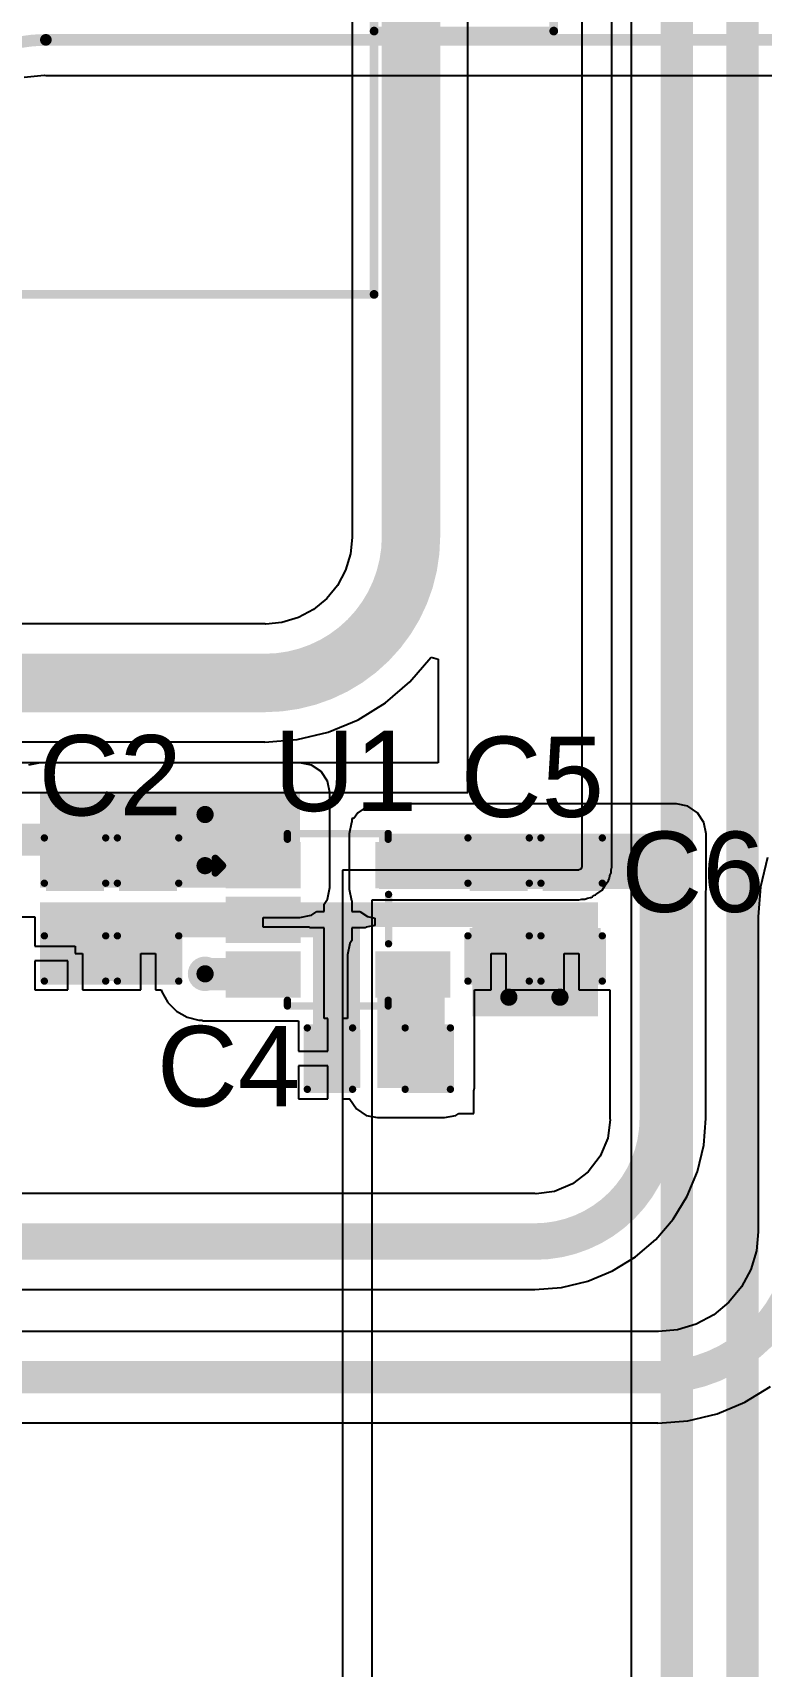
# Model space of a CAD drawing. Header units: millimetres. Extents: x -14 to 145, y 0 to 69.
# Drawn here: x 7.5 to 20.17, y 14.16 to 42.55 of the extents above; entities that cross this region are included whole.
import ezdxf

# ---------------------------------------------------------------- set-up
doc = ezdxf.new("R2010")
doc.units = ezdxf.units.MM
for name, color, linetype in [('BottomLayer', 5, 'Continuous'), ('TopLayer', 1, 'Continuous'), ('TopOverlay', 2, 'Continuous'), ('TopPaste', 8, 'Continuous'), ('TopSolder', 216, 'Continuous'), ('ViaHoleLayer', 16, 'Continuous')]:
    doc.layers.add(name, color=color, linetype=linetype)
doc.styles.add('Arial', font='', dxfattribs={"height": 0.2})
doc.styles.get('Arial').set_extended_font_data('Arial')

# ---------------------------------------------------------------- blocks, each defined once
blk = doc.blocks.new('CR2032_BS_6_1_3')
at = {"layer": 'TopLayer'}
for points in [[(-15.99999848, 2.09999961), (-12.9999994, 2.09999961), (-12.9999994, -2.09999961), (-15.99999848, -2.09999961)], [(13.00000194, 2.09999961), (16.00000102, 2.09999961), (16.00000102, -2.09999961), (13.00000194, -2.09999961)]]:
    blk.add_hatch(color=1, dxfattribs=at).paths.add_polyline_path(points)
at = {"layer": 'TopPaste'}
for points in [[(-15.99999848, 2.09999961), (-12.9999994, 2.09999961), (-12.9999994, -2.09999961), (-15.99999848, -2.09999961)], [(13.00000194, 2.09999961), (16.00000102, 2.09999961), (16.00000102, -2.09999961), (13.00000194, -2.09999961)]]:
    blk.add_hatch(color=8, dxfattribs=at).paths.add_polyline_path(points)
at = {"layer": 'TopSolder'}
for points in [[(-16.10159848, 2.20159961), (-12.8983994, 2.20159961), (-12.8983994, -2.20159961), (-16.10159848, -2.20159961)], [(12.89840194, 2.20159961), (16.10160102, 2.20159961), (16.10160102, -2.20159961), (12.89840194, -2.20159961)]]:
    blk.add_hatch(color=216, dxfattribs=at).paths.add_polyline_path(points)
at = {"layer": 'TopOverlay'}
for points, const_width in [([(-11.28554004, 2.02948032), (-11.28554004, 8.122483119999998)], 0.1524), ([(-11.28554004, 8.122483119999998), (10.96684116, 8.122483119999998)], 0.1524), ([(9.48086496, 8.122483119999998), (9.505121959999999, 8.122483119999998)], 0.15199868), ([(10.96684116, 2.02948032), (10.96684116, 8.122483119999998)], 0.1524), ([(-14.40946064, 2.12640672), (-14.40943524, 3.54626672)], 0.15199868), ([(-14.40943524, 3.54626672), (-11.28561624, 3.54626672)], 0.15199868), ([(10.96684116, 3.54626672), (14.09063476, 3.54626672)], 0.15199868), ([(14.09063476, 2.12640672), (14.09063476, 3.54626672)], 0.15199868), ([(-11.28554004, -2.01066908), (-11.28554004, 2.02948032)], 0.15199868), ([(10.96684116, -2.01066908), (10.96684116, 2.02948032)], 0.15199868), ([(12.30020146, -0.4953), (12.30020146, 0.3937)], 0.127), ([(-12.60179852, 0.0254), (-11.71279852, 0.0254)], 0.127), ([(11.85570146, -0.0508), (12.74470146, -0.0508)], 0.127), ([(-14.40946064, -2.03385928), (-14.40943524, -3.45371928)], 0.15199868), ([(-11.28554004, -8.02993568), (-11.28554004, -1.93693288)], 0.1524), ([(10.96684116, -8.02993568), (10.96684116, -1.93693288)], 0.1524), ([(14.09063476, -3.45371928), (14.09063476, -2.03385928)], 0.15199868), ([(-14.40943524, -3.45371928), (-11.28561624, -3.45371928)], 0.15199868), ([(10.96684116, -3.45371928), (14.09063476, -3.45371928)], 0.15199868), ([(-11.28554004, -8.02993568), (10.96684116, -8.02993568)], 0.1524)]:
    blk.add_lwpolyline(points, dxfattribs=dict(at, const_width=const_width))
for points, const_width in [([(-11.32364004, 8.122483119999998, 1), (-11.24744004, 8.122483119999998, 1)], 0.0762), ([(-11.32364004, 8.122483119999998, 1), (-11.24744004, 8.122483119999998, 1)], 0.0762), ([(9.442866559999999, 8.122483119999998, 1), (9.51886336, 8.122483119999998, 1)], 0.07599934), ([(9.46712356, 8.122483119999998, 1), (9.54312036, 8.122483119999998, 1)], 0.07599934), ([(10.92874116, 8.122483119999998, 1), (11.00494116, 8.122483119999998, 1)], 0.0762), ([(10.92874116, 8.122483119999998, 1), (11.00494116, 8.122483119999998, 1)], 0.0762), ([(-14.44743364, 3.54626672, 1), (-14.37143684, 3.54626672, 1)], 0.07599934), ([(-14.44743364, 3.54626672, 1), (-14.37143684, 3.54626672, 1)], 0.07599934), ([(-11.32361464, 3.54626672, 1), (-11.24761784, 3.54626672, 1)], 0.07599934), ([(10.92884276, 3.54626672, 1), (11.00483956, 3.54626672, 1)], 0.07599934), ([(14.05263636, 3.54626672, 1), (14.12863316, 3.54626672, 1)], 0.07599934), ([(14.05263636, 3.54626672, 1), (14.12863316, 3.54626672, 1)], 0.07599934), ([(-14.44745904, 2.12640672, 1), (-14.37146224, 2.12640672, 1)], 0.07599934), ([(-11.32364004, 2.02948032, 1), (-11.24744004, 2.02948032, 1)], 0.0762), ([(-11.32353844, 2.02948032, 1), (-11.24754164, 2.02948032, 1)], 0.07599934), ([(10.92874116, 2.02948032, 1), (11.00494116, 2.02948032, 1)], 0.0762), ([(10.92884276, 2.02948032, 1), (11.00483956, 2.02948032, 1)], 0.07599934), ([(14.05263636, 2.12640672, 1), (14.12863316, 2.12640672, 1)], 0.07599934), ([(12.26845146, 0.3937, 1), (12.33195146, 0.3937, 1)], 0.0635), ([(-12.63354852, 0.0254, 1), (-12.57004852, 0.0254, 1)], 0.0635), ([(-11.74454852, 0.0254, 1), (-11.68104852, 0.0254, 1)], 0.0635), ([(11.82395146, -0.0508, 1), (11.88745146, -0.0508, 1)], 0.0635), ([(12.71295146, -0.0508, 1), (12.77645146, -0.0508, 1)], 0.0635), ([(12.26845146, -0.4953, 1), (12.33195146, -0.4953, 1)], 0.0635), ([(-14.44745904, -2.03385928, 1), (-14.37146224, -2.03385928, 1)], 0.07599934), ([(-11.32364004, -1.93693288, 1), (-11.24744004, -1.93693288, 1)], 0.0762), ([(-11.32353844, -2.01066908, 1), (-11.24754164, -2.01066908, 1)], 0.07599934), ([(10.92874116, -1.93693288, 1), (11.00494116, -1.93693288, 1)], 0.0762), ([(10.92884276, -2.01066908, 1), (11.00483956, -2.01066908, 1)], 0.07599934), ([(14.05263636, -2.03385928, 1), (14.12863316, -2.03385928, 1)], 0.07599934), ([(-14.44743364, -3.45371928, 1), (-14.37143684, -3.45371928, 1)], 0.07599934), ([(-14.44743364, -3.45371928, 1), (-14.37143684, -3.45371928, 1)], 0.07599934), ([(-11.32361464, -3.45371928, 1), (-11.24761784, -3.45371928, 1)], 0.07599934), ([(10.92884276, -3.45371928, 1), (11.00483956, -3.45371928, 1)], 0.07599934), ([(14.05263636, -3.45371928, 1), (14.12863316, -3.45371928, 1)], 0.07599934), ([(14.05263636, -3.45371928, 1), (14.12863316, -3.45371928, 1)], 0.07599934), ([(-11.32364004, -8.02993568, 1), (-11.24744004, -8.02993568, 1)], 0.0762), ([(-11.32364004, -8.02993568, 1), (-11.24744004, -8.02993568, 1)], 0.0762), ([(10.92874116, -8.02993568, 1), (11.00494116, -8.02993568, 1)], 0.0762), ([(10.92874116, -8.02993568, 1), (11.00494116, -8.02993568, 1)], 0.0762)]:
    blk.add_lwpolyline(points, format="xyb", close=True, dxfattribs=dict(at, const_width=const_width))
blk = doc.blocks.new('C___0603_15')
at = {"layer": 'TopLayer'}
for points in [[(-0.3809999999999999, 0.4445), (-0.3810000000000001, -0.4445), (-1.143, -0.4445), (-1.143, 0.4445)], [(1.143, 0.4445), (1.143, -0.4445), (0.3809999999999999, -0.4445), (0.3810000000000001, 0.4445)]]:
    blk.add_hatch(color=1, dxfattribs=at).paths.add_polyline_path(points)
at = {"layer": 'TopPaste'}
for points in [[(-0.3809999999999999, 0.4445), (-0.3810000000000001, -0.4445), (-1.143, -0.4445), (-1.143, 0.4445)], [(1.143, 0.4445), (1.143, -0.4445), (0.3809999999999999, -0.4445), (0.3810000000000001, 0.4445)]]:
    blk.add_hatch(color=8, dxfattribs=at).paths.add_polyline_path(points)
at = {"layer": 'TopSolder'}
for points in [[(-0.3210001199999999, 0.5044998799999999), (-0.3210001200000001, -0.50449988), (-1.20299988, -0.5044998799999999), (-1.20299988, 0.50449988)], [(1.20299988, 0.5044998799999999), (1.20299988, -0.50449988), (0.3210001199999999, -0.5044998799999999), (0.3210001200000001, 0.50449988)]]:
    blk.add_hatch(color=216, dxfattribs=at).paths.add_polyline_path(points)
at = {"layer": 'TopOverlay', "const_width": 0.127}
for points in [[(-1.2446, 0.5334), (-0.4571999999999999, 0.5334)], [(-1.2446, -0.5334), (-1.2446, 0.5334)], [(0.4571999999999999, 0.5334), (1.2446, 0.5334)], [(1.2446, -0.5334), (1.2446, 0.5334)], [(-1.2446, -0.5334), (-0.4571999999999999, -0.5334)], [(0.4571999999999999, -0.5334), (1.2446, -0.5334)]]:
    blk.add_lwpolyline(points, dxfattribs=at)
at = {"layer": 'TopOverlay', "const_width": 0.0635}
for points in [[(-1.27635, 0.5334, 1), (-1.21285, 0.5334, 1)], [(-1.27635, 0.5334, 1), (-1.21285, 0.5334, 1)], [(-0.4889499999999999, 0.5334, 1), (-0.42545, 0.5334, 1)], [(0.42545, 0.5334, 1), (0.4889499999999999, 0.5334, 1)], [(1.21285, 0.5334, 1), (1.27635, 0.5334, 1)], [(1.21285, 0.5334, 1), (1.27635, 0.5334, 1)], [(-1.27635, -0.5334, 1), (-1.21285, -0.5334, 1)], [(-1.27635, -0.5334, 1), (-1.21285, -0.5334, 1)], [(-0.4889499999999999, -0.5334, 1), (-0.42545, -0.5334, 1)], [(0.42545, -0.5334, 1), (0.4889499999999999, -0.5334, 1)], [(1.21285, -0.5334, 1), (1.27635, -0.5334, 1)], [(1.21285, -0.5334, 1), (1.27635, -0.5334, 1)]]:
    blk.add_lwpolyline(points, format="xyb", close=True, dxfattribs=at)
blk = doc.blocks.new('SOT_23_5_20')
at = {"layer": 'TopLayer'}
for points in [[(-1.85000011, 1.25000004), (-0.74999977, 1.25000004), (-0.74999977, 0.65000124), (-1.85000011, 0.65000124)], [(0.74999977, 1.25000004), (1.85000011, 1.25000004), (1.85000011, 0.65000124), (0.74999977, 0.65000124)], [(-1.85000011, 0.2999994), (-0.74999977, 0.2999994), (-0.74999977, -0.2999994), (-1.85000011, -0.2999994)], [(-1.85000011, -0.65000124), (-0.74999977, -0.65000124), (-0.74999977, -1.25000004), (-1.85000011, -1.25000004)], [(0.74999977, -0.65000124), (1.85000011, -0.65000124), (1.85000011, -1.25000004), (0.74999977, -1.25000004)]]:
    blk.add_hatch(color=1, dxfattribs=at).paths.add_polyline_path(points)
at = {"layer": 'TopPaste'}
for points in [[(-1.85000011, 1.25000004), (-0.74999977, 1.25000004), (-0.74999977, 0.65000124), (-1.85000011, 0.65000124)], [(0.74999977, 1.25000004), (1.85000011, 1.25000004), (1.85000011, 0.65000124), (0.74999977, 0.65000124)], [(-1.85000011, 0.2999994), (-0.74999977, 0.2999994), (-0.74999977, -0.2999994), (-1.85000011, -0.2999994)], [(-1.85000011, -0.65000124), (-0.74999977, -0.65000124), (-0.74999977, -1.25000004), (-1.85000011, -1.25000004)], [(0.74999977, -0.65000124), (1.85000011, -0.65000124), (1.85000011, -1.25000004), (0.74999977, -1.25000004)]]:
    blk.add_hatch(color=8, dxfattribs=at).paths.add_polyline_path(points)
at = {"layer": 'TopSolder'}
for points in [[(-1.95160011, 1.35160004), (-0.6483997699999999, 1.35160004), (-0.6483997699999999, 0.54840124), (-1.95160011, 0.54840124)], [(0.6483997699999999, 1.35160004), (1.95160011, 1.35160004), (1.95160011, 0.54840124), (0.6483997699999999, 0.54840124)], [(-1.95160011, 0.4015993999999999), (-0.6483997699999999, 0.4015993999999999), (-0.6483997699999999, -0.4015993999999999), (-1.95160011, -0.4015993999999999)], [(-1.95160011, -0.54840124), (-0.6483997699999999, -0.54840124), (-0.6483997699999999, -1.35160004), (-1.95160011, -1.35160004)], [(0.6483997699999999, -0.54840124), (1.95160011, -0.54840124), (1.95160011, -1.35160004), (0.6483997699999999, -1.35160004)]]:
    blk.add_hatch(color=216, dxfattribs=at).paths.add_polyline_path(points)
at = {"layer": 'TopOverlay', "const_width": 0.127}
for points in [[(-0.87900256, 1.3986002), (-0.87900256, 1.4986)], [(-0.87900256, 1.4986), (0.8735974400000001, 1.4986)], [(0.8735974400000001, 1.3986002), (0.8735974400000001, 1.4986)], [(-2.1336, 0.8128), (-2.1336, 1.0668)], [(-2.1336, 1.0668), (-2.0066, 0.9397999999999999)], [(-2.1336, 0.8128), (-2.0066, 0.9397999999999999)], [(0.88000078, -0.41800018), (0.88000078, 0.43999912)], [(-0.87900256, -1.4986), (-0.87900256, -1.3986002)], [(0.8735974400000001, -1.4986), (0.8735974400000001, -1.3986002)], [(-0.87900256, -1.4986), (0.8735974400000001, -1.4986)]]:
    blk.add_lwpolyline(points, dxfattribs=at)
at = {"layer": 'TopOverlay', "const_width": 0.0635}
for points in [[(-0.9107525599999998, 1.4986, 1), (-0.8472525599999999, 1.4986, 1)], [(-0.9107525599999998, 1.4986, 1), (-0.8472525599999999, 1.4986, 1)], [(-0.9107525599999998, 1.3986002, 1), (-0.8472525599999999, 1.3986002, 1)], [(0.84184744, 1.4986, 1), (0.9053474399999999, 1.4986, 1)], [(0.84184744, 1.4986, 1), (0.9053474399999999, 1.4986, 1)], [(0.84184744, 1.3986002, 1), (0.9053474399999999, 1.3986002, 1)], [(-2.16535, 1.0668, 1), (-2.10185, 1.0668, 1)], [(-2.16535, 1.0668, 1), (-2.10185, 1.0668, 1)], [(-2.16535, 0.8128, 1), (-2.10185, 0.8128, 1)], [(-2.16535, 0.8128, 1), (-2.10185, 0.8128, 1)], [(-2.03835, 0.9397999999999999, 1), (-1.97485, 0.9397999999999999, 1)], [(-2.03835, 0.9397999999999999, 1), (-1.97485, 0.9397999999999999, 1)], [(0.84825078, 0.43999912, 1), (0.91175078, 0.43999912, 1)], [(0.84825078, -0.41800018, 1), (0.91175078, -0.41800018, 1)], [(-0.9107525599999998, -1.3986002, 1), (-0.8472525599999999, -1.3986002, 1)], [(0.84184744, -1.3986002, 1), (0.9053474399999999, -1.3986002, 1)], [(-0.9107525599999998, -1.4986, 1), (-0.8472525599999999, -1.4986, 1)], [(-0.9107525599999998, -1.4986, 1), (-0.8472525599999999, -1.4986, 1)], [(0.84184744, -1.4986, 1), (0.9053474399999999, -1.4986, 1)], [(0.84184744, -1.4986, 1), (0.9053474399999999, -1.4986, 1)]]:
    blk.add_lwpolyline(points, format="xyb", close=True, dxfattribs=at)
blk = doc.blocks.new('C___0603_60')
at = {"layer": 'TopLayer'}
for points in [[(-0.3809999999999999, 0.4445), (-0.3809999999999999, -0.4445), (-1.143, -0.4445), (-1.143, 0.4445)], [(1.143, 0.4445), (1.143, -0.4445), (0.3809999999999999, -0.4445), (0.3809999999999999, 0.4445)]]:
    blk.add_hatch(color=1, dxfattribs=at).paths.add_polyline_path(points)
at = {"layer": 'TopPaste'}
for points in [[(-0.3809999999999999, 0.4445), (-0.3809999999999999, -0.4445), (-1.143, -0.4445), (-1.143, 0.4445)], [(1.143, 0.4445), (1.143, -0.4445), (0.3809999999999999, -0.4445), (0.3809999999999999, 0.4445)]]:
    blk.add_hatch(color=8, dxfattribs=at).paths.add_polyline_path(points)
at = {"layer": 'TopSolder'}
for points in [[(-0.3210001199999999, 0.50449988), (-0.3210001199999999, -0.50449988), (-1.20299988, -0.50449988), (-1.20299988, 0.50449988)], [(1.20299988, 0.50449988), (1.20299988, -0.50449988), (0.3210001199999999, -0.50449988), (0.3210001199999999, 0.50449988)]]:
    blk.add_hatch(color=216, dxfattribs=at).paths.add_polyline_path(points)
at = {"layer": 'TopOverlay', "const_width": 0.127}
for points in [[(-1.2446, 0.5334), (-0.4571999999999999, 0.5334)], [(-1.2446, 0.5334), (-1.2446, -0.5334)], [(0.4571999999999999, 0.5334), (1.2446, 0.5334)], [(1.2446, 0.5334), (1.2446, -0.5334)], [(-1.2446, -0.5334), (-0.4571999999999999, -0.5334)], [(0.4571999999999999, -0.5334), (1.2446, -0.5334)]]:
    blk.add_lwpolyline(points, dxfattribs=at)
at = {"layer": 'TopOverlay', "const_width": 0.0635}
for points in [[(-1.27635, 0.5334, 1), (-1.21285, 0.5334, 1)], [(-1.27635, 0.5334, 1), (-1.21285, 0.5334, 1)], [(-0.4889499999999999, 0.5334, 1), (-0.42545, 0.5334, 1)], [(0.42545, 0.5334, 1), (0.4889499999999999, 0.5334, 1)], [(1.21285, 0.5334, 1), (1.27635, 0.5334, 1)], [(1.21285, 0.5334, 1), (1.27635, 0.5334, 1)], [(-1.27635, -0.5334, 1), (-1.21285, -0.5334, 1)], [(-1.27635, -0.5334, 1), (-1.21285, -0.5334, 1)], [(-0.4889499999999999, -0.5334, 1), (-0.42545, -0.5334, 1)], [(0.42545, -0.5334, 1), (0.4889499999999999, -0.5334, 1)], [(1.21285, -0.5334, 1), (1.27635, -0.5334, 1)], [(1.21285, -0.5334, 1), (1.27635, -0.5334, 1)]]:
    blk.add_lwpolyline(points, format="xyb", close=True, dxfattribs=at)
blk = doc.blocks.new('C___0603_61')
at = {"layer": 'TopLayer'}
for points in [[(-0.3809999999999999, 0.4445), (-0.3809999999999999, -0.4445), (-1.143, -0.4445), (-1.143, 0.4445)], [(1.143, 0.4445), (1.143, -0.4445), (0.3809999999999999, -0.4445), (0.3809999999999999, 0.4445)]]:
    blk.add_hatch(color=1, dxfattribs=at).paths.add_polyline_path(points)
at = {"layer": 'TopPaste'}
for points in [[(-0.3809999999999999, 0.4445), (-0.3809999999999999, -0.4445), (-1.143, -0.4445), (-1.143, 0.4445)], [(1.143, 0.4445), (1.143, -0.4445), (0.3809999999999999, -0.4445), (0.3809999999999999, 0.4445)]]:
    blk.add_hatch(color=8, dxfattribs=at).paths.add_polyline_path(points)
at = {"layer": 'TopSolder'}
for points in [[(-0.3210001199999999, 0.50449988), (-0.3210001199999999, -0.50449988), (-1.20299988, -0.50449988), (-1.20299988, 0.50449988)], [(1.20299988, 0.50449988), (1.20299988, -0.50449988), (0.3210001199999999, -0.50449988), (0.3210001199999999, 0.50449988)]]:
    blk.add_hatch(color=216, dxfattribs=at).paths.add_polyline_path(points)
at = {"layer": 'TopOverlay', "const_width": 0.127}
for points in [[(-1.2446, 0.5334), (-0.4571999999999999, 0.5334)], [(-1.2446, 0.5334), (-1.2446, -0.5334)], [(0.4571999999999999, 0.5334), (1.2446, 0.5334)], [(1.2446, 0.5334), (1.2446, -0.5334)], [(-1.2446, -0.5334), (-0.4571999999999999, -0.5334)], [(0.4571999999999999, -0.5334), (1.2446, -0.5334)]]:
    blk.add_lwpolyline(points, dxfattribs=at)
at = {"layer": 'TopOverlay', "const_width": 0.0635}
for points in [[(-1.27635, 0.5334, 1), (-1.21285, 0.5334, 1)], [(-1.27635, 0.5334, 1), (-1.21285, 0.5334, 1)], [(-0.4889499999999999, 0.5334, 1), (-0.42545, 0.5334, 1)], [(0.42545, 0.5334, 1), (0.4889499999999999, 0.5334, 1)], [(1.21285, 0.5334, 1), (1.27635, 0.5334, 1)], [(1.21285, 0.5334, 1), (1.27635, 0.5334, 1)], [(-1.27635, -0.5334, 1), (-1.21285, -0.5334, 1)], [(-1.27635, -0.5334, 1), (-1.21285, -0.5334, 1)], [(-0.4889499999999999, -0.5334, 1), (-0.42545, -0.5334, 1)], [(0.42545, -0.5334, 1), (0.4889499999999999, -0.5334, 1)], [(1.21285, -0.5334, 1), (1.27635, -0.5334, 1)], [(1.21285, -0.5334, 1), (1.27635, -0.5334, 1)]]:
    blk.add_lwpolyline(points, format="xyb", close=True, dxfattribs=at)
blk = doc.blocks.new('C___0603_62')
at = {"layer": 'TopLayer'}
for points in [[(-0.3809999999999999, 0.4445), (-0.3809999999999999, -0.4445), (-1.143, -0.4445), (-1.143, 0.4445)], [(1.143, 0.4445), (1.143, -0.4445), (0.3809999999999999, -0.4445), (0.3809999999999999, 0.4445)]]:
    blk.add_hatch(color=1, dxfattribs=at).paths.add_polyline_path(points)
at = {"layer": 'TopPaste'}
for points in [[(-0.3809999999999999, 0.4445), (-0.3809999999999999, -0.4445), (-1.143, -0.4445), (-1.143, 0.4445)], [(1.143, 0.4445), (1.143, -0.4445), (0.3809999999999999, -0.4445), (0.3809999999999999, 0.4445)]]:
    blk.add_hatch(color=8, dxfattribs=at).paths.add_polyline_path(points)
at = {"layer": 'TopSolder'}
for points in [[(-0.3210001199999999, 0.50449988), (-0.3210001199999999, -0.50449988), (-1.20299988, -0.50449988), (-1.20299988, 0.50449988)], [(1.20299988, 0.50449988), (1.20299988, -0.50449988), (0.3210001199999999, -0.50449988), (0.3210001199999999, 0.50449988)]]:
    blk.add_hatch(color=216, dxfattribs=at).paths.add_polyline_path(points)
at = {"layer": 'TopOverlay', "const_width": 0.127}
for points in [[(-1.2446, 0.5334), (-0.4571999999999999, 0.5334)], [(-1.2446, 0.5334), (-1.2446, -0.5334)], [(0.4571999999999999, 0.5334), (1.2446, 0.5334)], [(1.2446, 0.5334), (1.2446, -0.5334)], [(-1.2446, -0.5334), (-0.4571999999999999, -0.5334)], [(0.4571999999999999, -0.5334), (1.2446, -0.5334)]]:
    blk.add_lwpolyline(points, dxfattribs=at)
at = {"layer": 'TopOverlay', "const_width": 0.0635}
for points in [[(-1.27635, 0.5334, 1), (-1.21285, 0.5334, 1)], [(-1.27635, 0.5334, 1), (-1.21285, 0.5334, 1)], [(-0.4889499999999999, 0.5334, 1), (-0.42545, 0.5334, 1)], [(0.42545, 0.5334, 1), (0.4889499999999999, 0.5334, 1)], [(1.21285, 0.5334, 1), (1.27635, 0.5334, 1)], [(1.21285, 0.5334, 1), (1.27635, 0.5334, 1)], [(-1.27635, -0.5334, 1), (-1.21285, -0.5334, 1)], [(-1.27635, -0.5334, 1), (-1.21285, -0.5334, 1)], [(-0.4889499999999999, -0.5334, 1), (-0.42545, -0.5334, 1)], [(0.42545, -0.5334, 1), (0.4889499999999999, -0.5334, 1)], [(1.21285, -0.5334, 1), (1.27635, -0.5334, 1)], [(1.21285, -0.5334, 1), (1.27635, -0.5334, 1)]]:
    blk.add_lwpolyline(points, format="xyb", close=True, dxfattribs=at)
blk = doc.blocks.new('C___0603_63')
at = {"layer": 'TopLayer'}
for points in [[(-0.3809999999999999, 0.4445), (-0.3809999999999999, -0.4445), (-1.143, -0.4445), (-1.143, 0.4445)], [(1.143, 0.4445), (1.143, -0.4445), (0.3809999999999999, -0.4445), (0.3809999999999999, 0.4445)]]:
    blk.add_hatch(color=1, dxfattribs=at).paths.add_polyline_path(points)
at = {"layer": 'TopPaste'}
for points in [[(-0.3809999999999999, 0.4445), (-0.3809999999999999, -0.4445), (-1.143, -0.4445), (-1.143, 0.4445)], [(1.143, 0.4445), (1.143, -0.4445), (0.3809999999999999, -0.4445), (0.3809999999999999, 0.4445)]]:
    blk.add_hatch(color=8, dxfattribs=at).paths.add_polyline_path(points)
at = {"layer": 'TopSolder'}
for points in [[(-0.3210001199999999, 0.50449988), (-0.3210001199999999, -0.50449988), (-1.20299988, -0.50449988), (-1.20299988, 0.50449988)], [(1.20299988, 0.50449988), (1.20299988, -0.50449988), (0.3210001199999999, -0.50449988), (0.3210001199999999, 0.50449988)]]:
    blk.add_hatch(color=216, dxfattribs=at).paths.add_polyline_path(points)
at = {"layer": 'TopOverlay', "const_width": 0.127}
for points in [[(-1.2446, 0.5334), (-0.4571999999999999, 0.5334)], [(-1.2446, 0.5334), (-1.2446, -0.5334)], [(0.4571999999999999, 0.5334), (1.2446, 0.5334)], [(1.2446, 0.5334), (1.2446, -0.5334)], [(-1.2446, -0.5334), (-0.4571999999999999, -0.5334)], [(0.4571999999999999, -0.5334), (1.2446, -0.5334)]]:
    blk.add_lwpolyline(points, dxfattribs=at)
at = {"layer": 'TopOverlay', "const_width": 0.0635}
for points in [[(-1.27635, 0.5334, 1), (-1.21285, 0.5334, 1)], [(-1.27635, 0.5334, 1), (-1.21285, 0.5334, 1)], [(-0.4889499999999999, 0.5334, 1), (-0.42545, 0.5334, 1)], [(0.42545, 0.5334, 1), (0.4889499999999999, 0.5334, 1)], [(1.21285, 0.5334, 1), (1.27635, 0.5334, 1)], [(1.21285, 0.5334, 1), (1.27635, 0.5334, 1)], [(-1.27635, -0.5334, 1), (-1.21285, -0.5334, 1)], [(-1.27635, -0.5334, 1), (-1.21285, -0.5334, 1)], [(-0.4889499999999999, -0.5334, 1), (-0.42545, -0.5334, 1)], [(0.42545, -0.5334, 1), (0.4889499999999999, -0.5334, 1)], [(1.21285, -0.5334, 1), (1.27635, -0.5334, 1)], [(1.21285, -0.5334, 1), (1.27635, -0.5334, 1)]]:
    blk.add_lwpolyline(points, format="xyb", close=True, dxfattribs=at)

msp = doc.modelspace()

# ---------------------------------------------------------------- hatches: boundary and pattern name
at = {"layer": 'BottomLayer'}
h = msp.add_hatch(color=5, dxfattribs=at)
edge = h.paths.add_edge_path()
edge.add_arc((10.49613852, 28.96025196), 0.2999994, 0, 360)
h = msp.add_hatch(color=5, dxfattribs=at)
edge = h.paths.add_edge_path()
edge.add_arc((10.49613852, 28.07125196), 0.2999994, 0, 360)
h = msp.add_hatch(color=5, dxfattribs=at)
edge = h.paths.add_edge_path()
edge.add_arc((10.49613852, 26.19165196), 0.2999994, 0, 360)
h = msp.add_hatch(color=5, dxfattribs=at)
edge = h.paths.add_edge_path()
edge.add_arc((15.77933852, 25.78525196), 0.2999994, 0, 360)
h = msp.add_hatch(color=5, dxfattribs=at)
edge = h.paths.add_edge_path()
edge.add_arc((16.66833852, 25.78525196), 0.2999994, 0, 360)
at = {"layer": 'TopLayer'}
for points in [[(7.625938519999999, 27.69025195999999), (12.14713852, 27.69025195999999), (12.14713852, 29.34125196), (7.625938519999999, 29.34125196)], [(13.51873852, 27.66485196), (18.6944, 27.66485196), (18.6944, 28.6258), (13.51873852, 28.6258)], [(7.625938519999999, 26.82665196), (13.18853852, 26.82665196), (13.18853852, 27.43625196), (7.625938519999999, 27.43625196)], [(12.37573852, 24.21045196), (13.18853852, 24.21045196), (13.18853852, 27.43625196), (12.37573852, 27.43625196)], [(13.01073852, 27.00445196), (17.32873852, 27.00445196), (17.32873852, 27.43625196), (13.01073852, 27.43625196)], [(15.14433852, 25.45505196), (17.32873852, 25.45505196), (17.32873852, 27.23305196), (15.14433852, 27.23305196)], [(7.625938519999999, 26.06465196), (9.96273852, 26.06465196), (9.96273852, 26.95365196), (7.625938519999999, 26.95365196)], [(13.49333852, 24.21045196), (14.66173852, 24.21045196), (14.66173852, 26.52185196), (13.49333852, 26.52185196)]]:
    msp.add_hatch(color=1, dxfattribs=at).paths.add_polyline_path(points)
h = msp.add_hatch(color=1, dxfattribs=at)
edge = h.paths.add_edge_path()
edge.add_arc((10.49613852, 28.96025196), 0.2999994, 0, 360)
h = msp.add_hatch(color=1, dxfattribs=at)
edge = h.paths.add_edge_path()
edge.add_arc((10.49613852, 28.07125196), 0.2999994, 0, 360)
h = msp.add_hatch(color=1, dxfattribs=at)
edge = h.paths.add_edge_path()
edge.add_arc((10.49613852, 26.19165196), 0.2999994, 0, 360)
h = msp.add_hatch(color=1, dxfattribs=at)
edge = h.paths.add_edge_path()
edge.add_arc((15.77933852, 25.78525196), 0.2999994, 0, 360)
h = msp.add_hatch(color=1, dxfattribs=at)
edge = h.paths.add_edge_path()
edge.add_arc((16.66833852, 25.78525196), 0.2999994, 0, 360)
at = {"layer": 'ViaHoleLayer'}
h = msp.add_hatch(color=16, dxfattribs=at)
edge = h.paths.add_edge_path()
edge.add_arc((10.49613852, 28.96025196), 0.1499997, 0, 360)
h = msp.add_hatch(color=16, dxfattribs=at)
edge = h.paths.add_edge_path()
edge.add_arc((10.49613852, 28.07125196), 0.1499997, 0, 360)
h = msp.add_hatch(color=16, dxfattribs=at)
edge = h.paths.add_edge_path()
edge.add_arc((10.49613852, 26.19165196), 0.1499997, 0, 360)
h = msp.add_hatch(color=16, dxfattribs=at)
edge = h.paths.add_edge_path()
edge.add_arc((15.77933852, 25.78525196), 0.1499997, 0, 360)
h = msp.add_hatch(color=16, dxfattribs=at)
edge = h.paths.add_edge_path()
edge.add_arc((16.66833852, 25.78525196), 0.1499997, 0, 360)

# ---------------------------------------------------------------- linework, layer by layer
at = {"layer": 'BottomLayer'}
for p, q in [((15.06813852, 29.34125196), (15.06813852, 61.54418222)), ((17.04933852, 61.59903352), (17.04933852, 28.04606532)), ((17.56729024, 28.04606532), (17.56729024, 61.59903352)), ((13.05277044, 50.24545196), (13.05277044, 33.78625196)), ((17.90614402, 46.51165195999999), (17.90614148, 7.909138359999999)), ((13.05277044, 33.78625196), (13.05470338, 33.77156314)), ((13.05470338, 33.77156314), (13.02697166, 33.48998636)), ((13.02697166, 33.48998636), (12.94055324, 33.20510504)), ((12.80021824, 32.9425554), (12.61135908, 32.71243139999999)), ((12.94055324, 33.20510504), (12.80021824, 32.9425554)), ((12.61135908, 32.71243139999999), (12.38123508, 32.52357224)), ((12.11868544, 32.38323724), (11.83380412, 32.29681882)), ((12.38123508, 32.52357224), (12.11868544, 32.38323724)), ((11.53753852, 32.27102004), (-0.9793884399999999, 32.27102004)), ((11.55222734, 32.2690871), (11.53753852, 32.27102004)), ((11.83380412, 32.29681882), (11.55222734, 32.2690871)), ((14.05978646, 31.26400402), (14.42329856, 31.6896242)), ((14.42329856, 31.6896242), (14.42795438, 31.69722134)), ((14.42795438, 31.69722134), (14.5501868, 31.66274846)), ((14.5501868, 31.66274846), (14.5501868, 29.85920368)), ((13.63416628, 30.90049192), (14.05978646, 31.26400402)), ((13.1569206, 30.60803632), (13.63416628, 30.90049192)), ((12.09553842, 30.2631729), (12.639802, 30.39383812)), ((12.639802, 30.39383812), (13.1569206, 30.60803632)), ((-1.63606734, 30.22148388), (11.53753852, 30.22148388)), ((11.53753852, 30.2192563), (12.09553842, 30.2631729)), ((11.53753852, 30.22148388), (11.53753852, 30.2192563)), ((14.5501868, 29.85920368), (-0.388366, 29.85920368)), ((-0.388366, 29.34125196), (15.06813852, 29.34125196)), ((16.99832008, 27.99505196), (12.88373852, 27.99505196)), ((12.88373852, 27.99505196), (12.88373852, 27.47710024)), ((16.99833278, 27.9950545), (16.99832008, 27.99505196)), ((17.00465738, 27.99928106), (16.99833278, 27.9950545)), ((17.03326032, 28.01113016), (17.00465738, 27.99928106)), ((17.04510942, 28.03973564), (17.03326032, 28.01113016)), ((17.04933852, 28.04606532), (17.04510942, 28.03973564)), ((17.51178362, 27.81291364), (17.52363272, 27.84151912)), ((17.52363272, 27.84151912), (17.52786436, 27.84785388)), ((17.52786436, 27.84785388), (17.53781862, 27.89789442)), ((17.53781862, 27.89789442), (17.55734106, 27.94503174)), ((17.55733852, 27.99604002), (17.56729024, 28.04606532)), ((17.55734106, 27.94503174), (17.55733852, 27.99604002)), ((17.23149208, 27.53261448), (17.26758802, 27.55673432)), ((17.26758802, 27.55673432), (17.28611986, 27.56441274)), ((17.28611986, 27.56441274), (17.29244446, 27.5686393)), ((17.29244446, 27.5686393), (17.3066202, 27.58281758)), ((17.3066202, 27.58281758), (17.39950546, 27.64487994)), ((17.39950546, 27.64487994), (17.39951308, 27.64489009999999)), ((17.39951308, 27.64489009999999), (17.39952324, 27.64489772)), ((17.39952324, 27.64489772), (17.4615983, 27.73780838)), ((17.4615983, 27.73780838), (17.47577912, 27.7519892)), ((17.47577912, 27.7519892), (17.48000822, 27.75831888)), ((17.48000822, 27.75831888), (17.48767902, 27.77683802)), ((17.48767902, 27.77683802), (17.51178362, 27.81291364)), ((12.88373852, 27.47710024), (12.88373852, 5.42440368)), ((13.40169024, 5.42440368), (13.40169024, 27.47710024)), ((13.40169024, 27.47710024), (16.99832008, 27.47710024)), ((16.99832008, 27.47710024), (17.04837332, 27.48705704)), ((17.04837332, 27.48705704), (17.09941462, 27.48705958)), ((17.09941462, 27.48705958), (17.09965338, 27.48715864)), ((17.09965338, 27.48715864), (17.09989976, 27.48715864)), ((17.09989976, 27.48715864), (17.09991246, 27.48716118)), ((17.09991246, 27.48716118), (17.14677292, 27.50662774)), ((17.14677292, 27.50662774), (17.19653152, 27.51652612)), ((17.19653152, 27.51652612), (17.20287136, 27.52076284)), ((17.20287136, 27.52076284), (17.20288914, 27.52076538)), ((17.20288914, 27.52076538), (17.23145652, 27.53259924)), ((17.23145652, 27.53259924), (17.23146668, 27.53260178)), ((17.23146668, 27.53260178), (17.2314743, 27.53260685999999)), ((17.2314743, 27.53260685999999), (17.23149208, 27.53261448))]:
    msp.add_line(p, q, dxfattribs=at)
for points, const_width in [([(14.07753852, 33.78625196), (14.07753852, 50.24545196)], 1.016), ([(18.70033598, 7.751251959999999), (18.70033852, 46.51165195999999)], 0.5588), ([(19.84333852, 11.68825196), (19.84333852, 44.7945764)], 0.5588), ([(-1.63606734, 31.24625196), (11.53753852, 31.24625196)], 1.016)]:
    msp.add_lwpolyline(points, dxfattribs=dict(at, const_width=const_width))
at = {"layer": 'BottomLayer', "const_width": 1.016}
msp.add_lwpolyline([(14.07753852, 33.78625196, -0.4142135623730951), (11.53753852, 31.24625196)], format="xyb", dxfattribs=at)
at = {"layer": 'BottomLayer', "const_width": 0.508}
for points in [[(13.82353852, 33.78625196, 1), (14.33153852, 33.78625196, 1)], [(13.82353852, 33.78625196, 1), (14.33153852, 33.78625196, 1)], [(11.28353852, 31.24625196, 1), (11.79153852, 31.24625196, 1)], [(11.28353852, 31.24625196, 1), (11.79153852, 31.24625196, 1)]]:
    msp.add_lwpolyline(points, format="xyb", close=True, dxfattribs=at)
at = {"layer": 'TopLayer'}
for p, q in [((7.35160328, 41.77220499999999), (7.698884779999999, 41.80640864)), ((7.698884779999999, 41.80640864), (7.72753852, 41.80070888)), ((7.72753852, 41.80070888), (25.66871676, 41.80070888)), ((7.625938519999999, 29.85920368), (7.427727079999999, 29.8197778)), ((12.14713852, 29.85920368), (7.625938519999999, 29.85920368)), ((12.34534996, 29.8197778), (12.14713852, 29.85920368)), ((12.5133862, 29.70749963999999), (12.34534996, 29.8197778)), ((12.62566436, 29.5394634), (12.5133862, 29.70749963999999)), ((12.66509024, 29.34125196), (12.62566436, 29.5394634)), ((12.66509024, 27.69025195999999), (12.66509024, 29.34125196)), ((13.15249084, 28.99204768), (13.08393878, 28.889452)), ((13.32052708, 29.10432584), (13.15249084, 28.99204768)), ((13.51873852, 29.14375172), (13.32052708, 29.10432584)), ((18.6944, 29.14375172), (13.51873852, 29.14375172)), ((18.89261144, 29.10432584), (18.6944, 29.14375172)), ((19.06064768, 28.99204768), (18.89261144, 29.10432584)), ((19.17292584, 28.82401144), (19.06064768, 28.99204768)), ((13.04021268, 28.82401144), (13.0007868, 28.6258)), ((13.04912808, 28.83735406), (13.04021268, 28.82401144)), ((13.08393878, 28.889452), (13.04912808, 28.889452)), ((13.04912808, 28.889452), (13.04912808, 28.83735406)), ((19.21235172, 28.6258), (19.17292584, 28.82401144)), ((13.0007868, 28.6258), (13.0007868, 27.66485196)), ((19.21235172, 27.66485196), (19.21235172, 28.6258)), ((20.27580654, 28.21365452), (20.1535411, 27.70438198)), ((12.62566436, 27.49204052), (12.66509024, 27.69025195999999)), ((13.0007868, 27.66485196), (13.04021268, 27.46664052)), ((19.20276068, 27.6166326), (19.21235172, 27.66485196)), ((19.20276068, 23.67705196), (19.20276068, 27.6166326)), ((20.1535411, 27.70438198), (20.11244898, 27.18225196)), ((12.34534996, 27.21172612), (12.4377323, 27.2734532)), ((12.4377323, 27.2734532), (12.565126, 27.2734532)), ((12.565126, 27.40143871999999), (12.62566436, 27.49204052)), ((12.565126, 27.2734532), (12.565126, 27.40143871999999)), ((13.04021268, 27.46664052), (13.04912808, 27.4532979)), ((13.04912808, 27.4532979), (13.04912808, 27.2734532)), ((13.04912808, 27.2734532), (13.1901311, 27.2734532)), ((13.1901311, 27.2734532), (13.32052708, 27.18632612)), ((7.28262958, 27.18225196), (7.53662704, 27.18225196)), ((7.53662704, 27.18225196), (7.53662704, 26.67425196)), ((11.5071271, 27.00445196), (11.5071271, 27.1722469)), ((11.5071271, 27.1722469), (12.14713852, 27.1722469)), ((12.311126, 27.00445196), (11.5071271, 27.00445196)), ((12.14713852, 27.1722469), (12.311126, 27.20486558)), ((12.311126, 27.20491892), (12.34534996, 27.21172612)), ((12.311126, 27.20486558), (12.311126, 27.20491892)), ((12.311126, 26.98945072), (12.311126, 27.00445196)), ((12.565126, 26.98945072), (12.311126, 26.98945072)), ((12.565126, 25.41695196), (12.565126, 26.98945072)), ((13.27877456, 26.98945072), (13.04912808, 26.98945072)), ((13.04912808, 26.98945072), (13.04912808, 26.77141966)), ((13.29512708, 27.0003778), (13.27877456, 26.98945072)), ((13.44975212, 27.03113466), (13.29512708, 27.0003778)), ((13.32052708, 27.18632612), (13.44975212, 27.16062132)), ((13.44975212, 27.16062132), (13.44975212, 27.03113466)), ((20.11244898, 27.18225196), (20.11594402, 27.18225196)), ((20.11594402, 27.18225196), (20.11594402, 21.72125196)), ((13.01481268, 26.7200634), (12.9753868, 26.52185196)), ((13.04912808, 26.77141966), (13.01481268, 26.7200634)), ((7.53662704, 26.67425196), (8.23512704, 26.67425196)), ((8.10812704, 26.42025196), (7.53662704, 26.42025196)), ((7.53662704, 26.42025196), (7.53662704, 25.91225196)), ((8.10812704, 25.91225196), (8.10812704, 26.42025196)), ((8.23512704, 26.67425196), (8.23512704, 26.54725196)), ((8.23512704, 26.54725196), (8.362127039999999, 26.54725196)), ((8.362127039999999, 26.54725196), (8.362127039999999, 25.91225196)), ((9.378127039999999, 25.91225196), (9.378127039999999, 26.54725196)), ((9.378127039999999, 26.54725196), (9.632127039999999, 26.54725196)), ((9.632127039999999, 26.54725196), (9.632127039999999, 25.91225196)), ((12.9753868, 26.52185196), (12.9753868, 25.41695196)), ((15.47412704, 25.91225196), (15.47412704, 26.54725196)), ((15.47412704, 26.54725196), (15.72812704, 26.54725196)), ((15.72812704, 26.54725196), (15.72812704, 25.91225196)), ((16.74412704, 25.91225196), (16.74412704, 26.54725196)), ((16.74412704, 26.54725196), (16.99812704, 26.54725196)), ((16.99812704, 26.54725196), (16.99812704, 25.91225196)), ((7.53662704, 25.91225196), (8.10812704, 25.91225196)), ((8.362127039999999, 25.91225196), (9.378127039999999, 25.91225196)), ((9.632127039999999, 25.91225196), (9.734501739999999, 25.91225196)), ((9.734501739999999, 25.91225196), (9.74320378, 25.87977552)), ((9.74320378, 25.87977552), (9.849578979999999, 25.695529)), ((15.17969024, 24.21045196), (15.17969024, 25.91225196)), ((15.17969024, 25.91225196), (15.47412704, 25.91225196)), ((15.72812704, 25.91225196), (16.74412704, 25.91225196)), ((16.99812704, 25.91225196), (17.53751636, 25.91225196)), ((17.53751636, 25.91225196), (17.53751636, 23.67705196)), ((9.849578979999999, 25.695529), (10.00001556, 25.54509242)), ((10.00001556, 25.54509242), (10.18426208, 25.43871722)), ((10.18426208, 25.43871722), (10.38976332, 25.38365256)), ((10.38976332, 25.38365256), (10.4491282, 25.38365256)), ((10.4491282, 25.38365256), (10.4491282, 25.37345192)), ((10.4491282, 25.37345192), (12.12173852, 25.37345192)), ((12.12173852, 25.37345192), (12.12173852, 24.84545196)), ((12.62973852, 25.41695196), (12.565126, 25.41695196)), ((12.62973852, 24.84545196), (12.62973852, 25.41695196)), ((12.9753868, 25.41695196), (12.88373852, 25.41695196)), ((12.88373852, 25.41695196), (12.88373852, 24.71845196)), ((12.12173852, 24.84545196), (12.62973852, 24.84545196)), ((12.88373852, 24.71845196), (12.88373852, 24.01995196)), ((12.62973852, 24.59145196), (12.12173852, 24.59145196)), ((12.12173852, 24.59145196), (12.12173852, 24.01995196)), ((12.62973852, 24.01995196), (12.62973852, 24.59145196)), ((15.16973852, 24.16041904), (15.17969024, 24.21045196)), ((15.16973852, 23.76595196), (15.16973852, 24.16041904)), ((12.12173852, 24.01995196), (12.62973852, 24.01995196)), ((12.88373852, 24.01995196), (13.01327852, 24.01995196)), ((13.01327852, 24.01995196), (13.01481268, 24.01224052)), ((13.01481268, 24.01224052), (13.12709084, 23.84420428)), ((13.12709084, 23.84420428), (13.29512708, 23.73192612)), ((13.29512708, 23.73192612), (13.49333852, 23.69250024)), ((13.49333852, 23.69250024), (14.66173852, 23.69250024)), ((14.66173852, 23.69250024), (14.85994996, 23.73192612)), ((14.85994996, 23.73192612), (14.91087442, 23.76595196)), ((14.91087442, 23.76595196), (15.16973852, 23.76595196)), ((17.54033576, 23.65564738), (17.49848672, 23.337774)), ((17.53751636, 23.67705196), (17.54033576, 23.65564738)), ((19.16820652, 23.21204908), (19.20480284, 23.67705196)), ((19.20480284, 23.67705196), (19.20276068, 23.67705196)), ((17.49848672, 23.337774), (17.3675294, 23.0216202)), ((17.3675294, 23.0216202), (17.15920876, 22.75012976)), ((19.05931672, 22.75849398), (19.16820652, 23.21204908)), ((17.15920876, 22.75012976), (16.88771832, 22.54180912)), ((18.88081822, 22.32755758), (19.05931672, 22.75849398)), ((16.88771832, 22.54180912), (16.57156452, 22.4108518)), ((16.23228656, 22.37182216), (-3.759199999999999, 22.37182216)), ((16.25369114, 22.36900276), (16.23228656, 22.37182216)), ((16.57156452, 22.4108518), (16.25369114, 22.36900276)), ((18.63710268, 21.92984946), (18.88081822, 22.32755758)), ((18.33417212, 21.5751664), (18.63710268, 21.92984946)), ((20.11738166, 21.71033758), (20.08486204, 21.38017314)), ((20.11594402, 21.72125196), (20.11738166, 21.71033758)), ((17.97948906, 21.27223584), (18.33417212, 21.5751664)), ((20.08486204, 21.38017314), (19.98537278, 21.05220072)), ((17.15084454, 20.8500218), (17.58178094, 21.0285203)), ((17.58178094, 21.0285203), (17.97948906, 21.27223584)), ((19.98537278, 21.05220072), (19.823811, 20.74993818)), ((16.23228656, 20.70453568), (16.69728944, 20.741132)), ((16.69728944, 20.741132), (17.15084454, 20.8500218)), ((19.823811, 20.74993818), (19.60638446, 20.48500602)), ((-3.759199999999999, 20.70657784), (16.23228656, 20.70657784)), ((16.23228656, 20.70657784), (16.23228656, 20.70453568)), ((19.60638446, 20.48500602), (19.3414523, 20.26757948)), ((19.3414523, 20.26757948), (19.03918976, 20.1060177)), ((18.37013852, 19.97544646), (-7.56677938, 19.97544646)), ((18.3810529, 19.97400882), (18.37013852, 19.97544646)), ((18.71121734, 20.00652844), (18.3810529, 19.97400882)), ((19.03918976, 20.1060177), (18.71121734, 20.00652844)), ((19.40154108, 18.54691998), (19.8854187, 18.74734884)), ((19.8854187, 18.74734884), (20.33198372, 19.02100336)), ((18.89226854, 18.42465454), (19.40154108, 18.54691998)), ((-2.97654726, 18.38705746), (18.37013852, 18.38705746)), ((18.37013852, 18.38356242), (18.89226854, 18.42465454)), ((18.37013852, 18.38705746), (18.37013852, 18.38356242))]:
    msp.add_line(p, q, dxfattribs=at)
for points, const_width in [([(4.70493852, 39.88225196, -0.4142135623730951), (7.72753852, 42.90485196)], 0.2032), ([(5.187538519999999, 39.88225196, -0.4142135623730951), (7.72753852, 42.42225196)], 0.2032), ([(7.782179, 28.5242, -0.4142135623730951), (8.23512704, 28.07125196)], 0.5588), ([(18.37013852, 23.67705196, -0.4142135623730951), (16.23228656, 21.5392)], 0.635), ([(20.91013852, 21.72125196, -0.4142135623730951), (18.37013852, 19.18125196)], 0.5588)]:
    msp.add_lwpolyline(points, format="xyb", dxfattribs=dict(at, const_width=const_width))
for points, const_width in [([(7.72753852, 42.42225196), (27.15854868, 42.42225196)], 0.2032), ([(7.213599999999999, 28.5242), (7.782179, 28.5242)], 0.5588), ([(18.37013852, 23.67705196), (18.37013852, 28.12205196)], 0.635), ([(10.52153852, 26.19165196), (10.52663884, 26.18655164)], 0.5588), ([(10.52663884, 26.18655164), (11.50202678, 26.18655164)], 0.5588), ([(11.50202678, 26.18655164), (11.5071271, 26.18145132)], 0.5588), ([(-3.759199999999999, 21.5392), (16.23228656, 21.5392)], 0.635), ([(-8.65546148, 19.18125196), (18.37013852, 19.18125196)], 0.5588)]:
    msp.add_lwpolyline(points, dxfattribs=dict(at, const_width=const_width))
for points, const_width in [([(7.67673852, 42.42225196, 1), (7.778338519999999, 42.42225196, 1)], 0.1016), ([(7.67673852, 42.42225196, 1), (7.778338519999999, 42.42225196, 1)], 0.1016), ([(7.642479, 28.5242, 1), (7.921879000000001, 28.5242, 1)], 0.2794), ([(7.642479, 28.5242, 1), (7.921879000000001, 28.5242, 1)], 0.2794), ([(18.21138852, 28.12205196, 1), (18.52888852, 28.12205196, 1)], 0.3175), ([(8.095427039999999, 28.07125196, 1), (8.37482704, 28.07125196, 1)], 0.2794), ([(10.38183852, 26.19165196, 1), (10.66123852, 26.19165196, 1)], 0.2794), ([(10.38693884, 26.18655164, 1), (10.66633884, 26.18655164, 1)], 0.2794), ([(10.38693884, 26.18655164, 1), (10.66633884, 26.18655164, 1)], 0.2794), ([(11.36232678, 26.18655164, 1), (11.64172678, 26.18655164, 1)], 0.2794), ([(11.36232678, 26.18655164, 1), (11.64172678, 26.18655164, 1)], 0.2794), ([(11.3674271, 26.18145132, 1), (11.6468271, 26.18145132, 1)], 0.2794), ([(18.21138852, 23.67705196, 1), (18.52888852, 23.67705196, 1)], 0.3175), ([(18.21138852, 23.67705196, 1), (18.52888852, 23.67705196, 1)], 0.3175), ([(16.07353656, 21.5392, 1), (16.39103656, 21.5392, 1)], 0.3175), ([(16.07353656, 21.5392, 1), (16.39103656, 21.5392, 1)], 0.3175), ([(18.23043852, 19.18125196, 1), (18.50983852, 19.18125196, 1)], 0.2794), ([(18.23043852, 19.18125196, 1), (18.50983852, 19.18125196, 1)], 0.2794)]:
    msp.add_lwpolyline(points, format="xyb", close=True, dxfattribs=dict(at, const_width=const_width))

# ---------------------------------------------------------------- block references
for name, p in [('CR2032_BS_6_1_3', (2.46932704, 46.02905196)), ('SOT_23_5_20', (12.80712704, 27.13145196)), ('C___0603_15', (13.51873852, 24.71845196))]:
    msp.add_blockref(name, p)
at = {"rotation": 90}
for name, p in [('C___0603_62', (8.23512704, 27.30925196)), ('C___0603_63', (9.50512704, 27.30925196)), ('C___0603_61', (15.60112704, 27.30925196)), ('C___0603_60', (16.87112704, 27.30925196))]:
    msp.add_blockref(name, p, dxfattribs=at)

# ---------------------------------------------------------------- texts
at = {"layer": 'TopOverlay', "style": 'Arial'}
for s, p in [('U1', (11.69276808, 29.01972606)), ('C2', (7.5992101, 28.94352606)), ('C5', (14.9398101, 28.91812606)), ('C6', (17.7338101, 27.26712606)), ('C4', (9.6566101, 23.88892606))]:
    msp.add_text(s, height=1.397, dxfattribs=at).set_placement(p)

doc.saveas('drawing.dxf')
